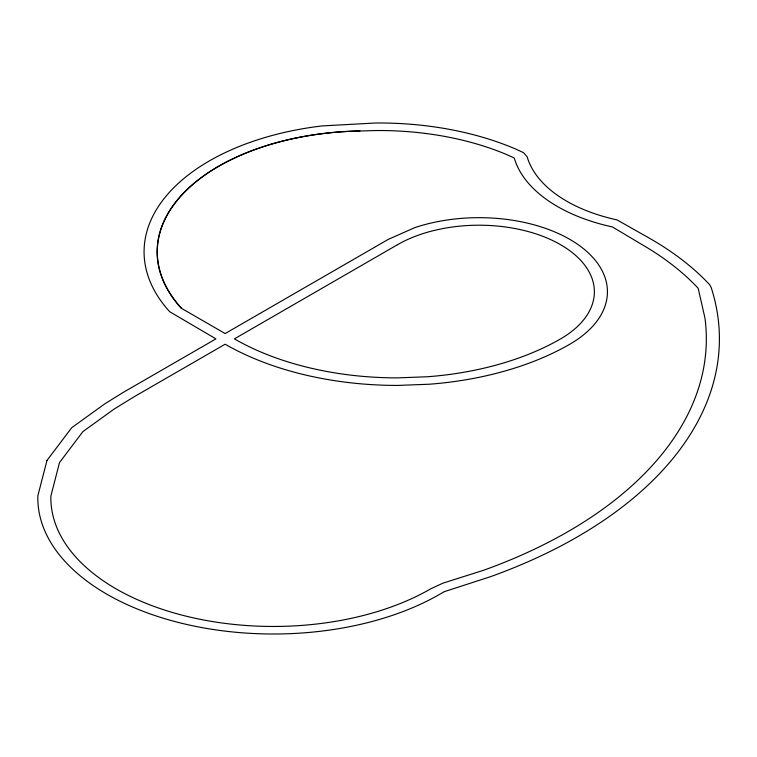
<?xml version="1.0" encoding="UTF-8"?>
<svg xmlns="http://www.w3.org/2000/svg" width="757" height="757" viewBox="0 0 757 757"><rect width="100%" height="100%" fill="white"/><g stroke="black" fill="none" stroke-linecap="round" stroke-linejoin="round"><path stroke-width="1.14" d="M359.868 131.018L375.586 130.545A216.171 124.801 0 0 1 508.136 155.194L514.277 158.043A154.542 89.222 0 0 0 612.451 226.949L641.548 244.322A325.907 188.162 0 0 1 698.172 288.303L704.975 318.167A471.952 272.482 0 0 1 483.505 570.305L442.949 583.145L430.724 588.832A222.511 128.463 0 0 1 186.591 616.283A222.511 128.463 0 0 1 50.899 495.939L59.519 462.546L82.901 431.604L114.146 409.054L133.677 397.028L225.151 344.208A243.726 140.717 0 0 0 397.491 385.427L429.304 384.225A243.726 140.717 0 0 0 569.832 344.208A128.387 74.129 0 0 0 580.903 246.668A128.387 74.129 0 0 0 414.855 227.602L388.265 239.382L225.151 333.553L181.254 308.203A209.547 120.978 0 0 1 359.849 130.933L359.868 131.018A209.386 120.893 0 0 0 181.396 308.165M46.962 460.464L37.85 495.826A235.569 136.005 0 0 0 181.5 623.229A235.569 136.005 0 0 0 439.959 594.169L444.274 591.671L490.413 576.72A485.029 280.033 0 0 0 711.116 287.319L709.678 284.736A338.956 195.694 0 0 0 650.783 238.994L617.04 219.89A141.483 81.68 0 0 1 527.156 156.803L523.56 152.677L515.933 149.148A229.229 132.343 0 0 0 375.368 123.003L322.198 125.917A222.605 128.52 0 0 0 169.7 311.714L215.925 338.881L123.079 392.486L104.939 403.746L71.726 427.705L46.962 460.464M397.491 244.71L234.386 338.881A230.667 133.175 0 0 0 397.491 377.885L427.601 376.749A230.667 133.175 0 0 0 560.596 338.881A115.338 66.588 0 0 0 560.596 244.71A115.338 66.588 0 0 0 397.491 244.71"/></g></svg>
